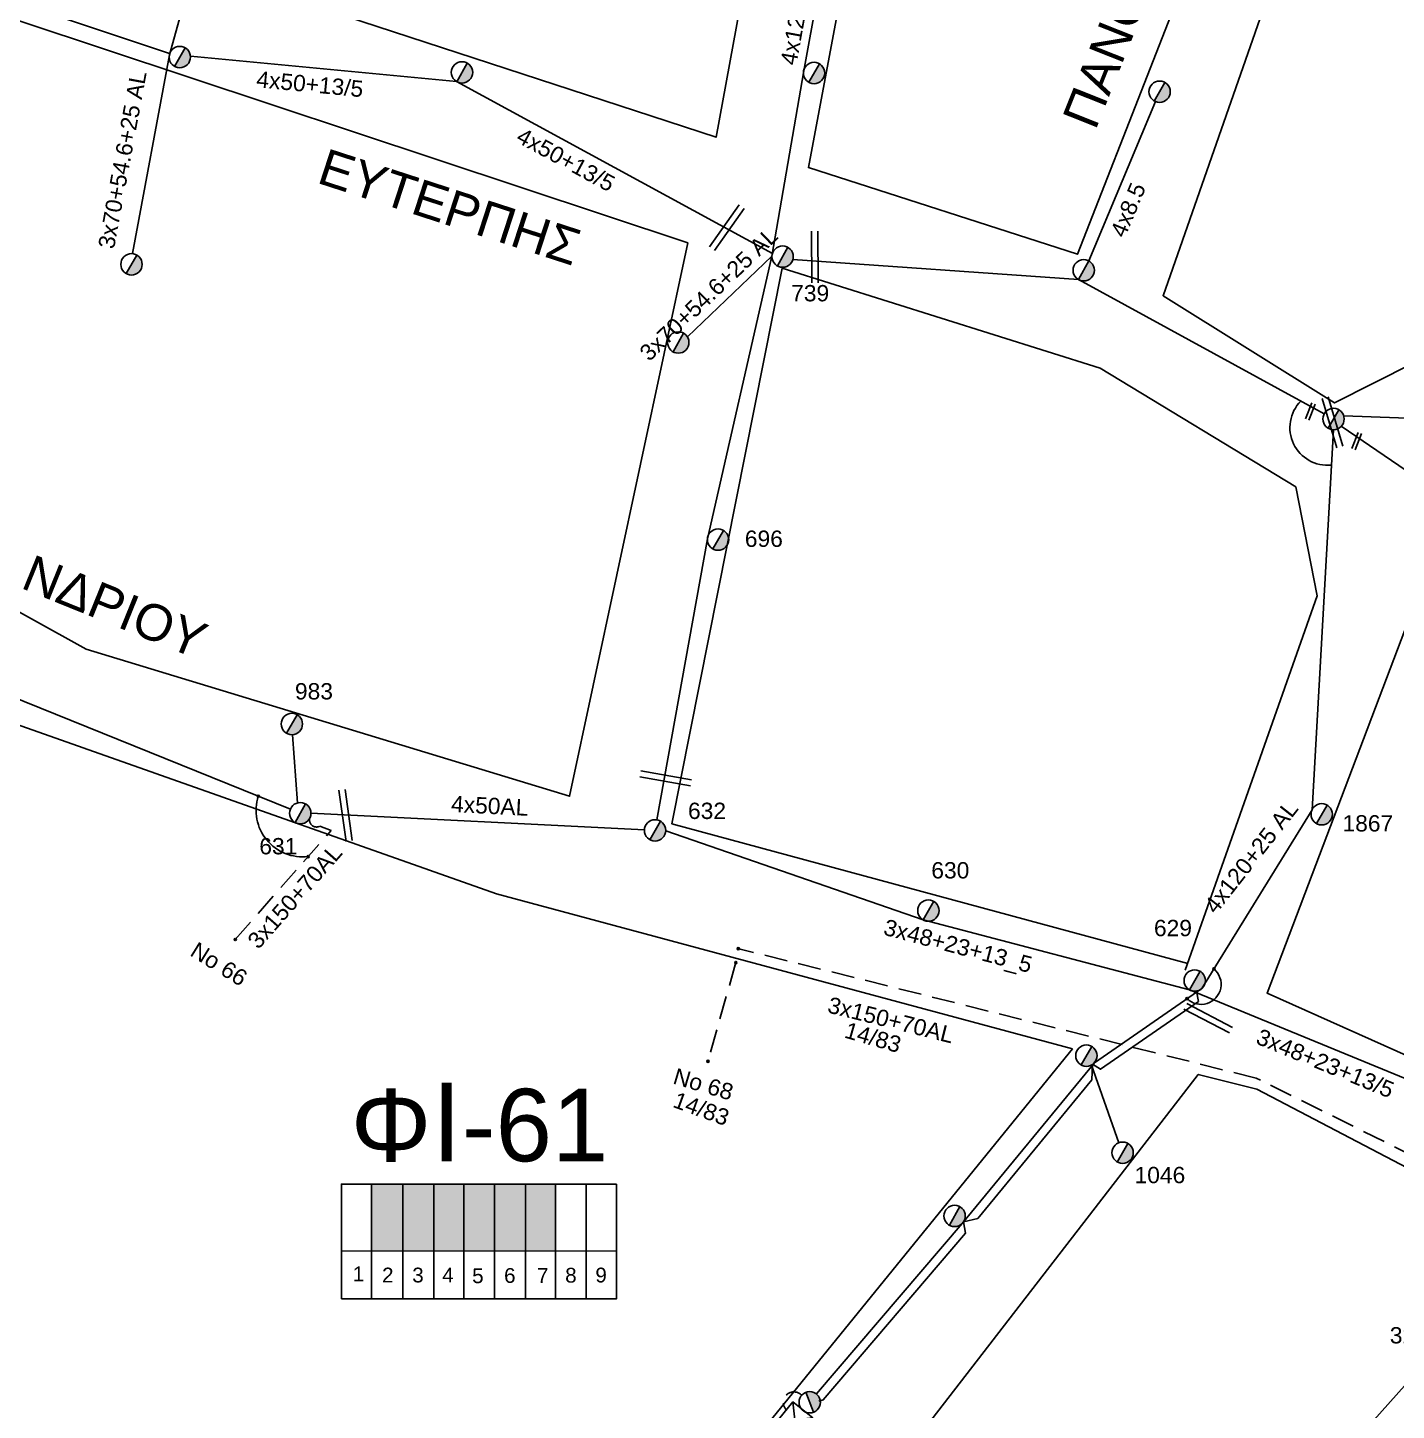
# Model space of a CAD drawing. Header units: millimetres. Extents: x 864 to 3062, y 833 to 2619.
# Drawn here: x 1288.2 to 1439.2, y 1395.6 to 1548.2 of the extents above; entities that cross this region are included whole.
import ezdxf
from ezdxf.enums import TextEntityAlignment as Align

# ---------------------------------------------------------------- set-up
doc = ezdxf.new("R2010")
doc.units = ezdxf.units.MM
doc.linetypes.add('DASHED', pattern=[19.05, 12.7, -6.35])
for name, color, linetype, lineweight in [('3x150+50', 7, 'Continuous', 30), ('3x150+70AL', 7, 'DASHED', 30), ('3x48+23', 7, 'Continuous', 30), ('3x48+23+13_5', 7, 'Continuous', 30), ('3x70+54.6+25 AL', 7, 'SYN_LINE', 30), ('4x120+25 AL', 7, 'SYN_LINE', 30), ('4x16', 7, 'Continuous', 30), ('4x50+13_5', 7, 'Continuous', 30), ('4x50AL', 7, 'Continuous', 30), ('4x8.5', 7, 'Continuous', 30), ('text διευθύνσεων', 250, 'Continuous', 30), ('Υπόβαθρο ΔΕΗ', 7, 'Continuous', 30)]:
    doc.layers.add(name, color=color, linetype=linetype, lineweight=lineweight)
for name, color, linetype in [('Pillar OTE', 7, 'Continuous'), ('TEXT ΚΑΛΩΔΙΩΝ', 7, 'Continuous'), ('Άγνωστα', 7, 'Continuous'), ('Καλώδια ΧΤ   3x150+50CU', 7, 'DASHED'), ('Καλώδια ΧΤ   3x150AL+50CU', 7, 'DASHED'), ('Μηχανική τομή', 7, 'Continuous'), ('Στύλος ΦΜ', 7, 'Continuous'), ('Στύλος ΦΜ @ 1', 7, 'Continuous'), ('Συνδέσεις', 7, 'Continuous'), ('Συνεστραμμένα ΧΤ   3x70+54.6+25 AL', 7, 'SYN_LINE'), ('Συνεστραμμένα ΧΤ   4x120+25 AL', 7, 'SYN_LINE'), ('Τομή', 7, 'Continuous'), ('Υποσταθμός εναέριος 2 στύλων', 7, 'Continuous'), ('Υποσταθμός πόλεως', 7, 'Continuous')]:
    doc.layers.add(name, color=color, linetype=linetype)
doc.styles.add('arial', font='arial.ttf')
doc.styles.get("Standard").update_dxf_attribs({"font": 'arial.ttf'})
doc.linetypes.add('SYN_LINE', pattern='A,0.5,-0.0001,["/\\/\\/\\/",Standard,S=0.1,R=0,X=0,Y=-0.05],-0.25', length=0.7501)

# ---------------------------------------------------------------- blocks, each defined once
blk = doc.blocks.new('ΥΠΑΡΧΩΝ ΤΣΙΜΕΝΤΕΝΙΟΣ ΣΤΥΛΟΣ')
at = {"layer": 'Στύλος ΦΜ'}
blk.add_hatch(color=7, dxfattribs=at).paths.add_polyline_path([(-1.29, -2.28, 0.574793), (2.62, 0, 0.268822), (1.3, 2.27)])
at = {"layer": 'Στύλος ΦΜ', "color": 7}
blk.add_line((-1.29, -2.28), (1.3, 2.27), dxfattribs=at)
blk.add_circle((0, 0), 2.62, dxfattribs=at)
at = {"layer": 'Στύλος ΦΜ', "flags": 4}
for tag, p in [('ΑΡΙΘΜΟΣ', (-4.68, 8.05)), ('ΤΥΠΟΣ', (-4.91, 3.03))]:
    blk.add_attdef(tag, p, '', height=4, dxfattribs=at)
blk = doc.blocks.new('ΥΠΟΣΤΑΘΜΟΣ ΕΝΑΕΡΙΟΣ ΕΠΙ 2 ΣΤΥΛΩΝ')
at = {"layer": 'Υποσταθμός εναέριος 2 στύλων', "linetype": 'Continuous'}
for points in [[(-11.97, -2.11, 0.574793), (-8.45, -0.07, 0.268822), (-9.64, 1.98)], [(9.68, -2.15, 0.574793), (13.19, -0.1, 0.268822), (12.01, 1.95)]]:
    blk.add_hatch(color=256, dxfattribs=at).paths.add_polyline_path(points)
for p, q in [((-11.97, -2.11), (-9.64, 1.98)), ((9.68, -2.15), (12.01, 1.95))]:
    blk.add_line(p, q, dxfattribs=at)
for centre in [(-10.81, -0.07), (10.84, -0.1)]:
    blk.add_circle(centre, 2.36, dxfattribs=at)
at = {"layer": 'Υποσταθμός πόλεως', "linetype": 'Continuous', "ltscale": 40}
blk.add_lwpolyline([(-8.57, 2.82), (8.57, 2.82), (8.57, -2.82), (-8.57, -2.82)], close=True, dxfattribs=at)
for points in [[(-5.75, 0), (-8.57, 2.82)], [(-8.57, -2.82), (-5.75, 0)], [(-5.75, 0), (5.75, 0)], [(5.75, 0), (8.57, 2.82)], [(8.57, -2.82), (5.75, 0)]]:
    blk.add_lwpolyline(points, dxfattribs=at)
at = {"layer": 'Υποσταθμός εναέριος 2 στύλων', "ltscale": 40, "flags": 1}
for tag, p in [('ΜΕΤΑΣΧΗΜΑΤΙΣΜΟΣ', (14.09, 2.51)), ('ΙΣΧΥΣ', (14.07, -0.28)), ('ΑΡΙΘΜΟΣ', (14.19, -3))]:
    blk.add_attdef(tag, p, '', height=1.8, dxfattribs=at)
blk = doc.blocks.new('ΤΟΜΗ')
at = {"layer": 'Τομή', "ltscale": 40}
for p, q in [((-5.68, 0), (17.06, 0)), ((-5.68, -2.77), (17.06, -2.77))]:
    blk.add_line(p, q, dxfattribs=at)
blk = doc.blocks.new('_ΣΥΝΔΕΣΗ')
at = {"layer": 'Συνδέσεις', "linetype": 'SYN_LINE', "ltscale": 40}
blk.add_hatch(color=256, dxfattribs=at).paths.add_polyline_path([(0.5, -0.01, 1), (-0.5, -0.01, 1)])
at = {"layer": 'Συνδέσεις'}
blk.add_circle((0, -0.01), 0.5, dxfattribs=at)
blk = doc.blocks.new('ΜΗΧΑΝΙΚΗ ΤΟΜΗ')
at = {"layer": 'Μηχανική τομή', "ltscale": 40}
for p, q in [((-1.89, 0.78), (5.69, 0.78)), ((-1.89, -0.77), (5.69, -0.77))]:
    blk.add_line(p, q, dxfattribs=at)

msp = doc.modelspace()

# ---------------------------------------------------------------- hatches: boundary and pattern name
at = {"layer": 'Καλώδια ΧΤ   3x150+50CU', "linetype": 'DASHED', "ltscale": 0.2}
h = msp.add_hatch(color=85, dxfattribs=at)
h.dxf.hatch_style = 1
h.paths.add_polyline_path([(1346.43, 1420.6), (1343.1, 1420.6), (1343.1, 1413.23), (1346.43, 1413.22)])
at = {"layer": 'Καλώδια ΧΤ   3x150AL+50CU', "linetype": 'DASHED', "lineweight": -3, "ltscale": 0.2}
h = msp.add_hatch(color=151, dxfattribs=at)
h.dxf.hatch_style = 1
h.paths.add_polyline_path([(1329.58, 1420.6), (1326.14, 1420.61), (1326.14, 1413.24), (1329.58, 1413.24)])
h = msp.add_hatch(color=62, dxfattribs=at)
h.dxf.hatch_style = 1
h.paths.add_polyline_path([(1329.58, 1413.24), (1333.02, 1413.24), (1333.02, 1420.6), (1329.58, 1420.6)])
h = msp.add_hatch(color=1, dxfattribs=at)
h.dxf.hatch_style = 1
h.paths.add_polyline_path([(1336.32, 1420.6), (1333.02, 1420.6), (1333.02, 1413.24), (1336.31, 1413.23)])
h = msp.add_hatch(color=30, dxfattribs=at)
h.dxf.hatch_style = 1
h.paths.add_polyline_path([(1339.61, 1420.6), (1336.32, 1420.6), (1336.31, 1413.23), (1339.61, 1413.23)])
h = msp.add_hatch(color=173, dxfattribs=at)
h.dxf.hatch_style = 1
h.paths.add_polyline_path([(1343, 1420.6), (1339.7, 1420.6), (1339.7, 1413.23), (1343, 1413.23)])

# ---------------------------------------------------------------- linework, layer by layer
at = {"layer": '3x150+50', "color": 85, "linetype": 'DASHED', "lineweight": -3, "ltscale": 0.15}
msp.add_lwpolyline([(1373.58, 1397.32, 1.00736), (1371.89, 1395.69, -1.008175)], format="xyb", dxfattribs=at)
at = {"layer": '3x150+70AL', "color": 133, "linetype": 'DASHED', "lineweight": -3, "ltscale": 0.2}
msp.add_lwpolyline([(1311.09, 1447.6), (1321.68, 1459.63), (1320.43, 1460.09, -0.63419), (1319.3, 1460.97, -3.760186)], format="xyb", dxfattribs=at)
at = {"layer": '3x150+70AL', "color": 1, "linetype": 'DASHED', "lineweight": -3, "ltscale": 0.2}
msp.add_lwpolyline([(1472.46, 1417.05, -0.416334), (1466.1, 1420.36), (1448.07, 1428.09), (1444.65, 1421.91), (1423.71, 1432.31), (1366.63, 1446.58)], format="xyb", dxfattribs=at)
msp.add_lwpolyline([(1366.29, 1444.96), (1363.27, 1434.23)], dxfattribs=at)
at = {"layer": '3x48+23', "color": 133, "linetype": 'Continuous', "lineweight": -3, "ltscale": 0.2}
msp.add_lwpolyline([(1240.93, 1497.61), (1266.52, 1485.28), (1286.07, 1474.55), (1317.18, 1461.98)], dxfattribs=at)
at = {"layer": '3x48+23+13_5', "color": 6, "linetype": 'Continuous', "lineweight": -3, "ltscale": 0.2}
msp.add_lwpolyline([(1358.59, 1459.57), (1386.98, 1449.76), (1416.36, 1442.04), (1442.21, 1431.42), (1469.49, 1420.64)], dxfattribs=at)
at = {"layer": '3x70+54.6+25 AL', "color": 62, "linetype": 'SYN_LINE', "lineweight": -3, "ltscale": 15}
msp.add_lwpolyline([(1299.77, 1523.26), (1303.83, 1545.21), (1309.51, 1565.66), (1313.67, 1578.76)], dxfattribs=at)
at = {"layer": '3x70+54.6+25 AL', "color": 2, "linetype": 'SYN_LINE', "lineweight": -3, "ltscale": 15}
msp.add_lwpolyline([(1360.97, 1514.07), (1370.3, 1523)], dxfattribs=at)
at = {"layer": '4x120+25 AL', "color": 2, "linetype": 'SYN_LINE', "lineweight": -3, "ltscale": 15}
for points in [[(1382.91, 1586.82), (1379.6, 1574.56), (1376.85, 1560.01), (1373.8, 1543.42), (1370.3, 1523)], [(1370.3, 1523), (1363.19, 1491.78), (1357.62, 1460.79)]]:
    msp.add_lwpolyline(points, dxfattribs=at)
at = {"layer": '4x120+25 AL', "color": 133, "linetype": 'SYN_LINE', "lineweight": -3, "ltscale": 15}
msp.add_lwpolyline([(1433.37, 1505.36), (1446.44, 1504.89)], dxfattribs=at)
at = {"layer": '4x16', "color": 173, "linetype": 'SYN_LINE', "lineweight": -3, "ltscale": 8}
msp.add_lwpolyline([(1405.54, 1433.74), (1408.58, 1425.18)], dxfattribs=at)
at = {"layer": '4x50+13_5', "color": 62, "linetype": 'Continuous', "lineweight": -3, "ltscale": 0.2}
for points in [[(1278.69, 1553.77), (1303.86, 1545.33)], [(1306.15, 1545.04), (1335.52, 1542.24), (1370.35, 1523.28)]]:
    msp.add_lwpolyline(points, dxfattribs=at)
at = {"layer": '4x50+13_5', "color": 133, "linetype": 'Continuous', "lineweight": -3, "ltscale": 0.2}
msp.add_lwpolyline([(1433.11, 1504.22), (1469.52, 1479.36), (1483.74, 1472.2)], dxfattribs=at)
at = {"layer": '4x50AL', "color": 133, "linetype": 'Continuous', "lineweight": -3, "ltscale": 0.2}
msp.add_lwpolyline([(1317.98, 1462.68), (1317.42, 1470.19)], dxfattribs=at)
at = {"layer": '4x50AL', "color": 6, "linetype": 'Continuous', "lineweight": -3, "ltscale": 0.2}
msp.add_lwpolyline([(1319.45, 1461.55), (1356.23, 1459.69)], dxfattribs=at)
at = {"layer": '4x8.5', "color": 85, "linetype": 'Continuous', "lineweight": -3, "ltscale": 0.2}
msp.add_lwpolyline([(1405.27, 1522.45), (1412.61, 1540.04)], dxfattribs=at)
at = {"layer": 'Pillar OTE', "lineweight": -3, "ltscale": 40}
for points in [[(1322.81, 1407.96), (1322.81, 1420.61), (1353.14, 1420.6), (1353.14, 1407.94), (1322.81, 1407.97)], [(1326.14, 1407.96), (1326.14, 1420.61)], [(1329.58, 1407.96), (1329.58, 1420.6)], [(1333.02, 1407.96), (1333.02, 1420.6)], [(1336.31, 1407.95), (1336.32, 1420.6)], [(1339.7, 1407.95), (1339.7, 1420.6)], [(1343.1, 1407.95), (1343.1, 1420.6)], [(1346.43, 1407.94), (1346.43, 1420.6)], [(1349.82, 1407.94), (1349.82, 1420.6)], [(1322.81, 1413.25), (1353.14, 1413.22)]]:
    msp.add_lwpolyline(points, dxfattribs=at)
at = {"layer": 'Άγνωστα', "linetype": 'Continuous', "ltscale": 0.2}
msp.add_arc((1431.6, 1504.07), 4.16, 135.4182, 275.6447, dxfattribs=at)
at = {"layer": 'Συνεστραμμένα ΧΤ   3x70+54.6+25 AL', "color": 85, "linetype": 'SYN_LINE', "ltscale": 20}
for points in [[(1372.61, 1522.61), (1404.1, 1520.4), (1431.21, 1505.58)], [(1375.22, 1397.46), (1391.29, 1416.26), (1405.87, 1434), (1417.71, 1442.18)]]:
    msp.add_lwpolyline(points, dxfattribs=at)
at = {"layer": 'Συνεστραμμένα ΧΤ   3x70+54.6+25 AL', "color": 173, "linetype": 'SYN_LINE', "ltscale": 20}
msp.add_lwpolyline([(1375.48, 1396.66), (1375.96, 1396.82), (1391.65, 1415.19), (1391.43, 1416.44), (1393.01, 1416.82), (1405.58, 1432.11), (1405.67, 1433.83), (1406.54, 1433.28), (1417.37, 1440.77), (1417.15, 1441.91)], dxfattribs=at)
at = {"layer": 'Συνεστραμμένα ΧΤ   4x120+25 AL', "color": 85, "linetype": 'SYN_LINE', "ltscale": 20}
msp.add_lwpolyline([(1417.71, 1442.18), (1429.88, 1461.91), (1432.23, 1503.84)], dxfattribs=at)
at = {"layer": 'Υπόβαθρο ΔΕΗ', "lineweight": -3}
for points in [[(1373.86, 1589.06), (1372.35, 1590.56), (1371.27, 1592.22), (1369.71, 1594.88), (1368.63, 1597.34), (1367.96, 1599.42), (1367.71, 1600.74), (1367.16, 1602.81), (1293.85, 1633.24), (1293.85, 1633.24), (1288.65, 1630.34), (1291.57, 1618.31), (1280.43, 1563.49), (1364.13, 1536.1)], [(1454.03, 1552.99), (1426.54, 1556.11), (1413.45, 1518.62), (1432.35, 1506.79), (1441.04, 1511.17)], [(1361.02, 1524.45), (1278.37, 1551.91), (1271.63, 1517.77), (1251.09, 1503.79), (1294.65, 1479.64), (1347.97, 1463.39)], [(1403.47, 1435.54), (1339.9, 1452.64), (1286.91, 1471.35), (1286.91, 1471.35), (1240.47, 1496.71), (1240.47, 1496.71), (1197.36, 1470.19), (1272.68, 1271.12), (1286.63, 1278.97), (1324.44, 1332.09), (1355.61, 1376.67), (1403.47, 1435.54)], [(1479.11, 1462.71), (1447.03, 1484.56), (1440.13, 1481.71), (1424.92, 1441.67), (1460.53, 1425.74)], [(1445.91, 1419.5), (1423.78, 1431.09), (1417.32, 1432.71), (1383.71, 1389.19), (1414.36, 1369.56), (1450.78, 1410.33)]]:
    msp.add_lwpolyline(points, close=True, dxfattribs=at)
for points in [[(1479.67, 1518.23), (1479.67, 1518.23), (1502.95, 1510.28), (1524.52, 1552.35), (1529.19, 1573.17), (1398.93, 1594.59), (1395.47, 1591.83), (1391.16, 1589), (1389.17, 1588.07), (1388.47, 1587.82), (1387.07, 1587.28), (1386.22, 1587.05), (1384.45, 1586.76), (1384.45, 1586.76), (1374.32, 1532.76), (1404.02, 1523.2), (1420.7, 1565.91), (1467.05, 1559.63), (1449.02, 1505.05), (1453.21, 1492.74), (1484.05, 1473.43), (1499.95, 1504.42), (1477.09, 1512.23), (1477.09, 1512.23)], [(1415.9, 1444.21), (1430.43, 1485.5), (1428.1, 1497.53), (1406.5, 1510.62), (1371.41, 1521.67), (1359.27, 1460.37), (1416.16, 1444.96)]]:
    msp.add_lwpolyline(points, dxfattribs=at)
for centre, radius, start, end in [((1318.53, 1461.85), 5.14, 162.3395, 276.778), ((1417.64, 1442.65), 2.21, 225.7175, 50.1131)]:
    msp.add_arc(centre, radius, start, end, dxfattribs=at)

# ---------------------------------------------------------------- block references
at = {"layer": 'Μηχανική τομή', "lineweight": -3, "xscale": 0.2499999999999458, "yscale": 0.2499999999999458, "zscale": 0.4999999999999997, "rotation": 248.9365260926364}
for p in [(1429.86, 1506.29), (1434.97, 1503.03)]:
    msp.add_blockref('ΜΗΧΑΝΙΚΗ ΤΟΜΗ', p, dxfattribs=at)
at = {"layer": 'Στύλος ΦΜ @ 1', "lineweight": -3, "ltscale": 40, "xscale": 0.4499999999998181, "yscale": 0.4499999999998181, "zscale": 0.4499999999998181}
for p in [(1304.98, 1544.95), (1336.11, 1543.26), (1374.95, 1543.19), (1413.06, 1541.12), (1299.65, 1522.08), (1404.69, 1521.43), (1359.97, 1513.46), (1432.25, 1505.02), (1404.99, 1434.78), (1390.45, 1417.1)]:
    msp.add_blockref('ΥΠΑΡΧΩΝ ΤΣΙΜΕΝΤΕΝΙΟΣ ΣΤΥΛΟΣ', p, dxfattribs=at)
at = {"layer": 'Στύλος ΦΜ @ 1', "lineweight": -3, "ltscale": 40}
ref = msp.add_blockref('ΥΠΑΡΧΩΝ ΤΣΙΜΕΝΤΕΝΙΟΣ ΣΤΥΛΟΣ', (1371.48, 1522.94), dxfattribs=dict(at, xscale=0.4499999999998904, yscale=0.4499999999998904, zscale=0.4499999999998904))
ref.add_attrib('ΑΡΙΘΜΟΣ', '739', (1372.42, 1518), dxfattribs={"layer": 'Στύλος ΦΜ', "height": 1.8, "flags": 4})
ref = msp.add_blockref('ΥΠΑΡΧΩΝ ΤΣΙΜΕΝΤΕΝΙΟΣ ΣΤΥΛΟΣ', (1364.36, 1491.71), dxfattribs=dict(at, xscale=0.4499999999997679, yscale=0.4499999999997679, zscale=0.4499999999997679))
ref.add_attrib('ΤΥΠΟΣ', '696', (1367.31, 1490.91), dxfattribs={"layer": 'Στύλος ΦΜ', "height": 1.8, "flags": 4})
ref = msp.add_blockref('ΥΠΑΡΧΩΝ ΤΣΙΜΕΝΤΕΝΙΟΣ ΣΤΥΛΟΣ', (1317.34, 1471.37), dxfattribs=dict(at, xscale=0.4499999999998024, yscale=0.4499999999998024, zscale=0.4499999999998024))
ref.add_attrib('ΤΥΠΟΣ', '983', (1317.68, 1474.08), dxfattribs={"layer": 'Στύλος ΦΜ', "height": 1.8, "rotation": 360, "flags": 4})
ref = msp.add_blockref('ΥΠΑΡΧΩΝ ΤΣΙΜΕΝΤΕΝΙΟΣ ΣΤΥΛΟΣ', (1318.27, 1461.53), dxfattribs=dict(at, xscale=0.4499999999998162, yscale=0.4499999999998162, zscale=0.4499999999998162))
ref.add_attrib('ΤΥΠΟΣ', '631', (1313.75, 1456.99), dxfattribs={"layer": 'Στύλος ΦΜ', "height": 1.8, "flags": 4})
ref = msp.add_blockref('ΥΠΑΡΧΩΝ ΤΣΙΜΕΝΤΕΝΙΟΣ ΣΤΥΛΟΣ', (1357.41, 1459.63), dxfattribs=dict(at, xscale=0.4499999999998416, yscale=0.4499999999998416, zscale=0.4499999999998416))
ref.add_attrib('ΤΥΠΟΣ', '632', (1361.04, 1460.89), dxfattribs={"layer": 'Στύλος ΦΜ', "height": 1.8, "rotation": 360, "flags": 4})
ref = msp.add_blockref('ΥΠΑΡΧΩΝ ΤΣΙΜΕΝΤΕΝΙΟΣ ΣΤΥΛΟΣ', (1430.95, 1461.41), dxfattribs=dict(at, xscale=0.4499999999998106, yscale=0.4499999999998106, zscale=0.4499999999998106))
ref.add_attrib('ΤΥΠΟΣ', '1867', (1433.24, 1459.51), dxfattribs={"layer": 'Στύλος ΦΜ', "height": 1.8, "flags": 4})
ref = msp.add_blockref('ΥΠΑΡΧΩΝ ΤΣΙΜΕΝΤΕΝΙΟΣ ΣΤΥΛΟΣ', (1387.56, 1450.79), dxfattribs=dict(at, xscale=0.4499999999998603, yscale=0.4499999999998603, zscale=0.4499999999998603))
ref.add_attrib('ΤΥΠΟΣ', '630', (1387.88, 1454.33), dxfattribs={"layer": 'Στύλος ΦΜ', "height": 1.8, "flags": 4})
ref = msp.add_blockref('ΥΠΑΡΧΩΝ ΤΣΙΜΕΝΤΕΝΙΟΣ ΣΤΥΛΟΣ', (1416.94, 1443.07), dxfattribs=dict(at, xscale=0.44999999999982, yscale=0.44999999999982, zscale=0.44999999999982))
ref.add_attrib('ΤΥΠΟΣ', '629', (1412.44, 1447.96), dxfattribs={"layer": 'Στύλος ΦΜ', "height": 1.8, "flags": 4})
ref = msp.add_blockref('ΥΠΑΡΧΩΝ ΤΣΙΜΕΝΤΕΝΙΟΣ ΣΤΥΛΟΣ', (1408.98, 1424.07), dxfattribs=dict(at, xscale=0.4499999999998995, yscale=0.4499999999998995, zscale=0.4499999999998995))
ref.add_attrib('ΤΥΠΟΣ', '1046', (1410.3, 1420.71), dxfattribs={"layer": 'Στύλος ΦΜ', "height": 1.8, "flags": 4})
ref = msp.add_blockref('ΥΠΑΡΧΩΝ ΤΣΙΜΕΝΤΕΝΙΟΣ ΣΤΥΛΟΣ', (1443.7, 1400.61), dxfattribs=dict(at, xscale=0.4499999999999149, yscale=0.4499999999999149, zscale=0.4499999999999149))
ref.add_attrib('ΤΥΠΟΣ', '327', (1438.46, 1403.03), dxfattribs={"layer": 'Στύλος ΦΜ', "height": 1.8, "flags": 4})
at = {"layer": 'Συνδέσεις', "lineweight": -3, "xscale": 0.25, "yscale": 0.25, "zscale": 0.25}
for p in [(1313.64, 1463.41), (1319.14, 1456.75), (1311.09, 1447.6), (1366.58, 1446.58), (1366.32, 1445.05), (1419.06, 1444.35), (1416.1, 1441.08), (1363.24, 1434.17)]:
    msp.add_blockref('_ΣΥΝΔΕΣΗ', p, dxfattribs=at)
at = {"layer": 'Τομή', "lineweight": -3}
for p, xscale, yscale, zscale, rotation in [((1364.22, 1525.16), 0.2499999999999997, 0.2499999999999997, 0.2499999999999997, 54.6843069594066), ((1374.69, 1521.46), 0.2499999999999996, 0.2499999999999996, 0.2499999999999996, 90.1995690405669), ((1432.22, 1503.18), 0.2499999999999996, 0.2499999999999996, 0.2499999999999996, 106.733903977223), ((1357.24, 1465.96), 0.2499999999999996, 0.2499999999999996, 0.2499999999999996, 349.9733589591251), ((1323.12, 1459.83), 0.2499999999999996, 0.2499999999999996, 0.2499999999999996, 97.8514018395609), ((1417.33, 1439.88), 0.2499999999999996, 0.2499999999999996, 0.2499999999999996, 332.2869670221717)]:
    msp.add_blockref('ΤΟΜΗ', p, dxfattribs=dict(at, xscale=xscale, yscale=yscale, zscale=zscale, rotation=rotation))
at = {"layer": 'Υποσταθμός εναέριος 2 στύλων', "lineweight": -3, "xscale": 0.4999999999999999, "yscale": 0.4999999999999999, "zscale": 0.4999999999999999, "rotation": 50.89003615022188}
msp.add_blockref('ΥΠΟΣΤΑΘΜΟΣ ΕΝΑΕΡΙΟΣ ΕΠΙ 2 ΣΤΥΛΩΝ', (1371.01, 1392.37), dxfattribs=at)

# ---------------------------------------------------------------- texts
at = {"lineweight": -3, "ltscale": 30, "char_height": 1.63, "width": 11.2573, "attachment_point": 1}
for s, insert in [('1', (1324.06, 1411.53)), ('2', (1327.29, 1411.39)), ('3', (1330.62, 1411.39)), ('4', (1333.93, 1411.39)), ('5', (1337.23, 1411.31)), ('6', (1340.75, 1411.34)), ('7', (1344.38, 1411.34)), ('8', (1347.49, 1411.37)), ('9', (1350.82, 1411.39))]:
    msp.add_mtext(s, dxfattribs=dict(at, insert=insert))
at = {"layer": 'text διευθύνσεων', "color": 7, "lineweight": -3, "ltscale": 40, "char_height": 4, "width": 94.4586, "attachment_point": 1, "style": 'arial'}
for s, insert, rotation in [('ΠANOΣ', (1402.26, 1538.25), 68.2907), ('EYTEPΠHΣ', (1321.19, 1534.93), 342), ('XAΛANΔPIOY', (1274.97, 1495.74), 337.9385)]:
    msp.add_mtext(s, dxfattribs=dict(at, insert=insert, rotation=rotation))
at = {"layer": 'TEXT ΚΑΛΩΔΙΩΝ', "linetype": 'Continuous', "lineweight": -3, "ltscale": 0.2}
for s, rotation, p in [('4x120+25 AL', 79.5863, (1373.44, 1551.44)), ('3x70+54.6+25 AL', 79.5138, (1298.64, 1533.62)), ('4x50+13/5', 354.5549, (1319.33, 1541.97)), ('4x50+13/5', 331.4369, (1347.57, 1533.63)), ('4x8.5', 67.3655, (1409.58, 1528.09)), ('3x70+54.6+25 AL', 43.7482, (1363.31, 1518.8)), ('4x50AL', 357.1102, (1339.17, 1462.35)), ('4x120+25 AL', 51.7911, (1423.16, 1456.71)), ('3x150+70AL', 48.6408, (1317.66, 1452.35)), ('3x48+23+13_5', 345.2816, (1390.83, 1446.89)), ('3x150+70AL', 345.9689, (1383.42, 1438.72)), ('3x48+23+13/5', 337.6635, (1431.34, 1433.94))]:
    msp.add_text(s, height=1.8, rotation=rotation, dxfattribs=at).set_placement(p, align=Align.MIDDLE_CENTER)
at = {"layer": 'Άγνωστα', "lineweight": -3, "ltscale": 40, "char_height": 1.8, "width": 27.758, "attachment_point": 1, "style": 'arial'}
for s, insert, rotation in [('No 66', (1306.93, 1447.42), 328.1932), ('14/83', (1378.68, 1438.53), 343.952), ('No 68', (1359.78, 1433.45), 343.5129), ('14/83', (1359.86, 1430.84), 340.0697)]:
    msp.add_mtext(s, dxfattribs=dict(at, insert=insert, rotation=rotation))
at = {"layer": 'Υπόβαθρο ΔΕΗ', "lineweight": -3, "insert": (1323.82, 1431.79), "char_height": 8, "width": 84.6573, "attachment_point": 1}
msp.add_mtext('Φ{\\H1.0833x;I}-61', dxfattribs=at)

doc.saveas('drawing.dxf')
